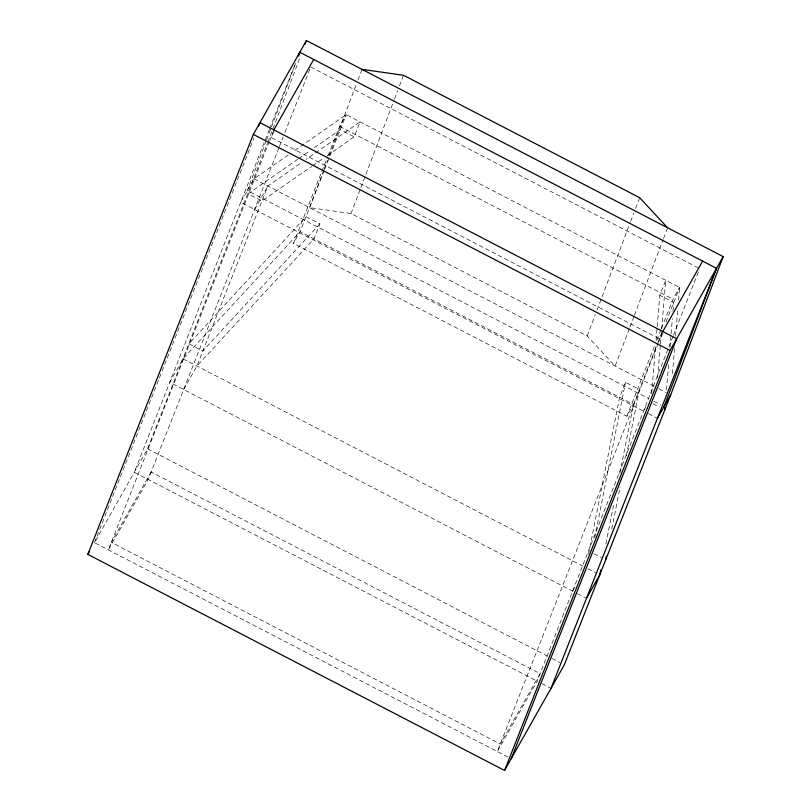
<?xml version="1.0" encoding="UTF-8"?>
<svg xmlns="http://www.w3.org/2000/svg" width="811" height="811" viewBox="0 0 811 811"><rect width="100%" height="100%" fill="white"/><g stroke="black" fill="none" stroke-linecap="round" stroke-linejoin="round"><path stroke-width="0.61" stroke-dasharray="4.05 3.04" d="M651.618 393.923L655.663 345.222M656.069 340.235L657.113 327.745M657.214 326.498L659.799 295.285L665.709 280.282L661.675 328.982M657.63 377.673L660.326 345.212M660.428 343.965L661.573 330.229M666.439 389.888L668.619 363.663M669.967 347.432L671.001 334.943M671.102 333.696L672.349 318.713M672.968 311.221L673.698 302.483L659.799 295.285M672.461 373.638L674.529 348.669M675.563 336.18L677.844 308.707M678.574 299.969L679.608 287.479L346.226 114.645L292.325 152.144M588.563 554.085L619.604 397.289L625.514 382.295L639.403 389.493L625.717 458.631M594.716 537.845L625.514 382.295M605.878 543.999L613.937 503.256M619.807 473.634L633.492 404.496L657.468 343.651M611.788 528.995L620.101 487.026M266.17 140.911L247.335 190.544L648.334 398.444M266.616 139.735L271.097 127.915M271.553 126.729L295.772 62.913M507.99 757.058L94.471 542.671L147.572 448.818L267.427 143.365M267.873 142.178L300.607 55.908M323.883 169.803L309.528 207.626L351.031 213.536L587.184 335.967L615.133 366.055L629.478 328.242M324.329 168.627L327.472 160.355M329.266 155.621L356.171 84.719M357.965 79.995L362 69.361M351.031 213.536L360.459 188.72M360.905 187.534L394.095 100.088M394.541 98.901L397.674 90.629M399.468 85.905L403.513 75.271M587.184 335.967L595.254 314.688M597.048 309.964L630.238 222.518M630.684 221.332L633.827 213.06M635.621 208.336L639.656 197.691M629.934 327.056L633.969 316.422M634.415 315.246L663.114 239.61M663.57 238.424L667.159 228.976M94.471 542.671L253.955 137.971M269.323 129.628L134.291 472.276L537.541 681.341M269.668 128.756L295.65 62.832M269.232 141.641L108.36 549.868L148.19 479.483L278.923 147.714M269.698 140.465L273.865 129.872M279.389 146.538L283.1 137.13M284.955 132.426L310.451 67.718M183.651 389.483L196.931 366.014L267.863 186.023L302.067 162.22M573.012 591.341L169.763 382.275L183.033 358.817L300.111 231.652L633.492 404.496L626.862 416.225L293.481 243.391L327.593 156.797M328.06 155.631L339.586 126.374L346.226 114.645L329.621 156.766M324.096 170.807L300.111 231.652L293.481 243.391M324.552 169.641L329.165 157.942M319.919 223.856L202.841 351.021L188.953 343.813L306.021 216.659L319.919 223.856L314.009 238.86L196.931 366.014M327.249 155.59L354.204 136.846L360.114 121.843L306.213 159.341M626.862 416.225L654.984 344.847M656.829 340.174L660.975 329.641M661.441 328.465L672.968 299.218L679.608 287.479L665.77 322.585M657.934 342.475L662.08 331.952M658.177 343.286L497.305 751.513L537.135 681.128L672.968 336.423M658.644 342.11L662.81 331.517M673.434 335.247L698.93 270.539M274.027 131.879L270.915 137.373L659.86 339.018L662.972 333.524M288.179 155.023L253.965 178.815L240.695 202.284L643.944 411.339M254.583 209.481L267.863 186.023M644.137 410.062L645.941 406.858M572.596 591.128L575.009 586.86M297.809 159.209L248.054 193.819L261.953 201.016L311.708 166.407M298.853 158.49L309.214 151.272M314.394 147.673L340.316 129.648L354.204 136.846M312.742 165.687L323.102 158.48M310.735 66.978L699.68 268.634M339.586 126.374L672.968 299.218M253.965 178.815L653.848 386.127M658.938 388.773L666.206 392.534M653.95 401.354L660.691 404.851M653.027 403.777L659.444 407.092M648.435 413.671L657.417 418.334M593.916 553.771L601.397 557.644M183.033 358.817L582.916 566.129M588.005 568.775L595.487 572.647M577.503 593.672L586.485 598.325M147.572 448.818L547.445 656.129M551.946 658.461L559.803 662.536M542.032 683.673L549.949 687.769M151.14 471.982L111.32 542.366L500.265 744.022L540.085 673.627L151.14 471.982"/><path stroke-width="1.22" d="M664.787 409.869L664.99 407.365M600.738 569.93L599.765 574.867L586.485 598.325M605.675 559.864L606.405 556.164M298.458 55.827L299.806 52.279L716.529 268.329L664.057 406.595M305.098 44.098L306.436 40.55L723.169 256.6L670.697 394.866L564.294 664.868L504.564 770.45L87.831 554.4L253.336 134.403L306.436 40.55M258.587 126.202L259.976 122.674L676.709 338.724L511.194 758.721M298.418 55.807L299.806 52.279M504.564 770.45L670.068 350.453L723.169 256.6M551.024 688.326L716.529 268.329M273.865 129.872L313.695 59.487M87.831 554.4L89.646 551.206M662.81 331.517L702.64 261.132M657.417 418.334L670.697 394.866M362 69.361L403.513 75.271L639.656 197.691L667.605 227.79M253.336 134.403L670.068 350.453"/></g></svg>
